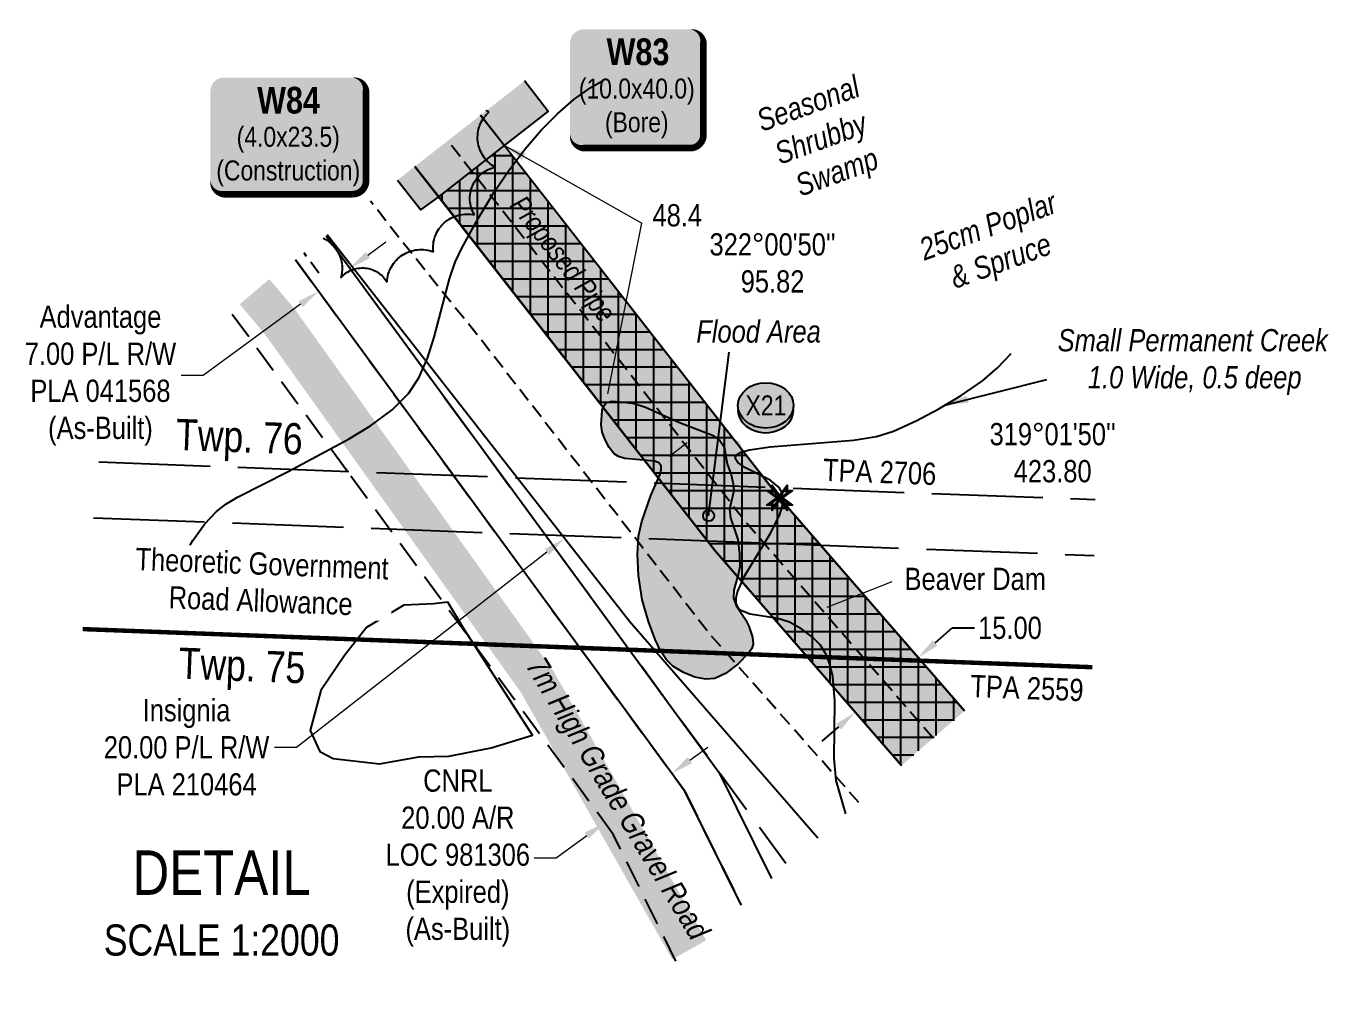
# Model space of a CAD drawing. Extents: x 333963 to 343562, y 6155611 to 6162191.
# Drawn here: x 342576 to 343162, y 6157746 to 6158177 of the extents above; entities that cross this region are included whole.
import ezdxf
from ezdxf.enums import TextEntityAlignment as Align

# ---------------------------------------------------------------- set-up
doc = ezdxf.new("R2010")
doc.units = 0
doc.header["$LTSCALE"] = 5
doc.header["$PDSIZE"] = 0.5
for name, pattern in [('0', [1, 1, 0]), ('CENTERLINEX3', [5, 2.5, -1, 0.5, -1]), ('foc-ACCESSROAD', [3.75, 2.5, -1.25]), ('foc-MONUMENT-BDYS', [6, 4, -2]), ('foc-TOPO', [1, 0.2, -0.8]), ('foc-UNSURVEYED', [12.5, 10, -2.5]), ('UG_PIPE', [1.875, 1.25, -0.625])]:
    doc.linetypes.add(name, pattern=pattern)
doc.layers.get('Defpoints').update_dxf_attribs({"color": 9})
for name, color, linetype in [('AS-PIPE-UG', 44, 'UG_PIPE'), ('AS-PIPE-UG-T', 44, 'Continuous'), ('AS-ROADS', 254, 'Continuous'), ('C-AR', 13, 'foc-ACCESSROAD'), ('D-TXT', 6, 'Continuous'), ('DETAIL-T', 7, 'Continuous'), ('F-RW', 190, 'Continuous'), ('Field_Wildlife_Point', 7, 'Continuous'), ('L-BD1', 253, 'Continuous'), ('L-MON', 1, 'Continuous'), ('L-MON-PLAN', 7, 'foc-MONUMENT-BDYS'), ('L-ROAD-T', 7, 'Continuous'), ('L-USEC', 7, 'foc-UNSURVEYED'), ('P-CROSSINGS', 250, 'Continuous'), ('P-PROPOSED', 10, 'Continuous'), ('P-PROPOSED-H', 21, 'Continuous'), ('P-TEMP-BLOCKS', 250, 'Continuous'), ('P-TEMP-BLUE', 146, 'Continuous'), ('P-TEMP-BLUE-BORE-H', 131, 'Continuous'), ('P-TEMP-NO CUT-H', 104, 'Continuous'), ('P-TXT', 4, 'Continuous'), ('P-WORKAREA', 113, 'Continuous'), ('P-WORKAREA-H', 111, 'Continuous'), ('T-BUSH', 110, '0'), ('T-BUSH-T', 110, 'Continuous'), ('T-CREEK', 160, 'Continuous'), ('T-GENERAL', 48, 'foc-TOPO'), ('T-WATER-H', 133, 'Continuous'), ('T-WATER-T', 170, 'Continuous'), ('WETLAND', 143, 'Continuous'), ('WETLAND-T', 146, 'Continuous')]:
    doc.layers.add(name, color=color, linetype=linetype)
doc.layers.add('AS-TRAPPER BOUNDARY', color=7, linetype='CENTERLINEX3', true_color=0xb85c00, transparency=0.6)
for name, color, linetype, lineweight in [('C-AR-T', 13, 'Continuous', 9), ('F-RW-T', 190, 'Continuous', 9), ('T-TEXT', 48, 'Continuous', 18), ('T-TIE-T', 201, 'Continuous', 18)]:
    doc.layers.add(name, color=color, linetype=linetype, lineweight=lineweight)
doc.layers.add('P-TEMP-BLUE-H', color=7, linetype='Continuous', true_color=0x99e6ff)
doc.styles.add('80', font='ARIALN.TTF', dxfattribs={"height": 10})
doc.styles.add('80CG', font='ARIALN.TTF', dxfattribs={"height": 10})
doc.styles.add('80L', font='ARIALN.TTF', dxfattribs={"height": 10})
doc.styles.add('80LS', font='ARIALNI.TTF', dxfattribs={"height": 10})
doc.styles.add('BOLD', font='ARIALNB.TTF')
doc.styles.add('Crossing', font='ARIALN.TTF', dxfattribs={"height": 10})
doc.styles.add('foc-LtypeFont', font='ARIALN.TTF', dxfattribs={"height": 7.35})
doc.linetypes.add('foc-TOPO-flowdirection-NOLINE', pattern='A,0,[">",foc-LtypeFont,S=0.3,R=0,X=0,Y=-0.945],-20,[">",foc-LtypeFont,S=0.3,R=0,X=0,Y=-0.945],0', length=20)
doc.dimstyles.new('Compass 5 000', dxfattribs={"dimscale": 5, "dimtxt": 9, "dimasz": 2, "dimexe": 0.2, "dimexo": 0.0625, "dimgap": 0.5, "dimtad": 0, "dimtih": 1, "dimtoh": 1, "dimzin": 0, "dimdsep": 46, "dimtxsty": '80CG', "dimcen": 0.1, "dimse1": 1, "dimse2": 1, "dimclrd": 256, "dimclrt": 256, "dimaunit": 1, "dimadec": 4, "dimazin": 0, "dimtfac": 0.06, "dimtofl": 0, "dimtmove": 0, "dimatfit": 1, "dimfxl": 0.2, "dimtolj": 1, "dimtzin": 0, "dimlwd": -1, "dimarcsym": 0})

# ---------------------------------------------------------------- blocks, each defined once
blk = doc.blocks.new('xing2')
h = blk.add_hatch(color=50)
h.dxf.hatch_style = 1
edge = h.paths.add_edge_path()
edge.add_ellipse((0, 0), major_axis=(-12.5, 0), ratio=0.816297, start_angle=0, end_angle=360)
h = blk.add_hatch(color=250)
h.dxf.hatch_style = 1
edge = h.paths.add_edge_path()
edge.add_ellipse((0, -2.05), major_axis=(-12.5, 0), ratio=0.816297, start_angle=0, end_angle=180)
edge.add_line((12.5, -2.05), (12.5, 0))
edge.add_ellipse((0, 0), major_axis=(-12.5, 0), ratio=0.816297, start_angle=0, end_angle=180, ccw=False)
edge.add_line((-12.5, 0), (-12.5, -2.05))
at = {"color": 250}
blk.add_ellipse((0, 0), major_axis=(-12.5, 0), ratio=0.816297, dxfattribs=at)
blk.add_ellipse((0, -2.05), major_axis=(-12.5, 0), ratio=0.816297, start_param=0, end_param=3.141593, dxfattribs=at)
at = {"color": 250, "style": 'Crossing'}
blk.add_attdef('CROSSING', text='', height=9, dxfattribs=at).set_placement((0.09, 0.02), align=Align.MIDDLE_CENTER)
at = {"color": 250, "style": 'Crossing', "flags": 1}
for tag, p in [('OWNER', (0.09, -12.49)), ('DESCRIPTION', (0.09, -25.77)), ('LOCATION', (0.09, -39.3)), ('DWG_REF', (0.09, -52.84))]:
    blk.add_attdef(tag, text='', height=9, dxfattribs=at).set_placement(p, align=Align.MIDDLE_CENTER)
blk = doc.blocks.new('TEMP')
h = blk.add_hatch(color=255)
h.dxf.hatch_style = 1
h.paths.add_polyline_path([(0, 0.25), (-0.67, 1.15), (-0.67, 0.67), (-1.15, 0.67), (-0.25, 0), (-1.15, -0.67), (-0.67, -0.67), (-0.67, -1.15), (0, -0.25), (0.67, -1.15), (0.67, -0.67), (1.15, -0.67), (0.25, 0), (1.15, 0.67), (0.67, 0.67), (0.67, 1.15)])
h.paths.add_polyline_path([(0.57, 0.85), (0.57, 0.57), (0.85, 0.57), (0.08, 0), (0.85, -0.57), (0.57, -0.57), (0.57, -0.85), (0, -0.08), (-0.57, -0.85), (-0.57, -0.57), (-0.85, -0.57), (-0.08, 0), (-0.85, 0.57), (-0.57, 0.57), (-0.57, 0.85), (0, 0.08)], flags=16)
h = blk.add_hatch(color=1)
h.dxf.hatch_style = 1
h.paths.add_polyline_path([(0, 0.08), (-0.57, 0.85), (-0.57, 0.57), (-0.85, 0.57), (-0.08, 0), (-0.85, -0.57), (-0.57, -0.57), (-0.57, -0.85), (0, -0.08), (0.57, -0.85), (0.57, -0.57), (0.85, -0.57), (0.08, 0), (0.85, 0.57), (0.57, 0.57), (0.57, 0.85)])
at = {"color": 1}
for p, q in [((-0.08, 0), (0.08, 0)), ((0, 0.08), (0, -0.08))]:
    blk.add_line(p, q, dxfattribs=at)
at = {"color": 255, "flags": 128}
blk.add_lwpolyline([(-0.25, 0), (-1.15, 0.67), (-0.67, 0.67), (-0.67, 1.15), (0, 0.25), (0.67, 1.15), (0.67, 0.67), (1.15, 0.67), (0.25, 0), (1.15, -0.67), (0.67, -0.67), (0.67, -1.15), (0, -0.25), (-0.67, -1.15), (-0.67, -0.67), (-1.15, -0.67)], close=True, dxfattribs=at)
at = {"color": 1, "flags": 128}
blk.add_lwpolyline([(-0.08, 0), (-0.85, 0.57), (-0.57, 0.57), (-0.57, 0.85), (0, 0.08), (0.57, 0.85), (0.57, 0.57), (0.85, 0.57), (0.08, 0), (0.85, -0.57), (0.57, -0.57), (0.57, -0.85), (0, -0.08), (-0.57, -0.85), (-0.57, -0.57), (-0.85, -0.57)], close=True, dxfattribs=at)
blk = doc.blocks.new('*D130')
at = {"layer": 'Defpoints', "color": 0, "transparency": 16777216}
for p in [(342721.85, 6158068.45), (342739.07, 6158044.95), (342724.95, 6158034.61)]:
    blk.add_point(p, dxfattribs=at)
at = {"layer": 'F-RW-T', "transparency": 16777216}
for p, q in [((342729.92, 6158074.36), (342737.98, 6158080.27)), ((342699.67, 6158052.2), (342655.87, 6158020.11)), ((342655.87, 6158020.11), (342645.87, 6158020.11))]:
    blk.add_line(p, q, dxfattribs=at)
for points in [[(342728.93, 6158075.7), (342730.9, 6158073.01), (342721.85, 6158068.45)], [(342698.68, 6158053.54), (342700.65, 6158050.85), (342707.74, 6158058.11)]]:
    blk.add_solid(points, dxfattribs=at)
at = {"layer": 'F-RW-T', "transparency": 16777216, "insert": (342609.63, 6158020.11), "char_height": 10, "attachment_point": 5, "style": '80CG'}
blk.add_mtext('\\A1;Advantage\\P7.00 P/L R/W\\PPLA 041568\\P(As-Built)', dxfattribs=at)
blk = doc.blocks.new('*D131')
at = {"layer": 'C-AR-T', "transparency": 16777216}
for p, q in [((342874.78, 6157847.02), (342882.85, 6157852.93)), ((342828.4, 6157813.04), (342814.72, 6157803.02)), ((342814.72, 6157803.02), (342804.72, 6157803.02))]:
    blk.add_line(p, q, dxfattribs=at)
for points in [[(342873.8, 6157848.36), (342875.77, 6157845.67), (342866.71, 6157841.11)], [(342827.41, 6157814.38), (342829.38, 6157811.69), (342836.46, 6157818.95)]]:
    blk.add_solid(points, dxfattribs=at)
at = {"layer": 'Defpoints', "color": 0, "transparency": 16777216}
for p in [(342853.99, 6157858.47), (342866.71, 6157841.11), (342823.74, 6157836.31)]:
    blk.add_point(p, dxfattribs=at)
at = {"layer": 'C-AR-T', "transparency": 16777216, "insert": (342770.42, 6157803.02), "char_height": 10, "attachment_point": 5, "style": '80CG'}
blk.add_mtext('\\A1;CNRL\\P20.00 A/R\\PLOC 981306\\P(Expired)\\P(As-Built)', dxfattribs=at)
blk = doc.blocks.new('*D132')
at = {"layer": 'Defpoints', "color": 0, "transparency": 16777216}
for p in [(342973.89, 6157897.51), (342945.57, 6157872.93), (342949.28, 6157868.66)]:
    blk.add_point(p, dxfattribs=at)
at = {"layer": 'P-TXT', "transparency": 16777216}
for p, q in [((342985.14, 6157899.8), (342992.91, 6157906.54)), ((342992.91, 6157906.54), (343002.91, 6157906.54)), ((342941.73, 6157862.1), (342934.18, 6157855.54))]:
    blk.add_line(p, q, dxfattribs=at)
for points in [[(342984.05, 6157901.06), (342986.24, 6157898.54), (342977.59, 6157893.24)], [(342940.64, 6157863.36), (342942.82, 6157860.84), (342949.28, 6157868.66)]]:
    blk.add_solid(points, dxfattribs=at)
at = {"layer": 'P-TXT', "transparency": 16777216, "insert": (343018.85, 6157906.54), "char_height": 10, "attachment_point": 5, "style": '80CG', "bg_fill": 3, "box_fill_scale": 1.1, "bg_fill_color": 256, "bg_fill_true_color": 13158600, "bg_fill_transparency": 0}
blk.add_mtext('\\A1;15.00', dxfattribs=at)
blk = doc.blocks.new('*D133')
at = {"layer": 'Defpoints', "color": 0, "transparency": 16777216}
for p in [(342831.29, 6158011.63), (342791.87, 6157980.84), (342857.81, 6157977.67)]:
    blk.add_point(p, dxfattribs=at)
at = {"layer": 'F-RW-T', "transparency": 16777216}
for p, q in [((342865.69, 6157983.82), (342873.57, 6157989.98)), ((342810.51, 6157940.73), (342697.9, 6157852.79)), ((342697.9, 6157852.79), (342687.9, 6157852.79))]:
    blk.add_line(p, q, dxfattribs=at)
for points in [[(342864.67, 6157985.13), (342866.72, 6157982.51), (342857.81, 6157977.67)], [(342809.48, 6157942.04), (342811.53, 6157939.41), (342818.39, 6157946.88)]]:
    blk.add_solid(points, dxfattribs=at)
at = {"layer": 'F-RW-T', "transparency": 16777216, "insert": (342648.36, 6157852.79), "char_height": 10, "attachment_point": 5, "style": '80CG'}
blk.add_mtext('\\A1;Insignia\\P20.00 P/L R/W\\PPLA 210464', dxfattribs=at)
blk = doc.blocks.new('*U83')
at = {"true_color": 0x99e6ff}
h = blk.add_hatch(color=141, dxfattribs=at)
edge = h.paths.add_edge_path()
edge.add_line((-24, -34.95), (24, -34.95))
edge.add_arc((24, -28.95), 6, 270, 360)
edge.add_line((30, -28.95), (30, 12.5))
edge.add_arc((24, 12.5), 6, 0, 90)
edge.add_line((24, 18.5), (-24, 18.5))
edge.add_arc((-24, 12.5), 6, 90, 180)
edge.add_line((-30, 12.5), (-30, -28.95))
edge.add_arc((-24, -28.95), 6, 180, 270)
at = {"color": 250, "flags": 128}
blk.add_lwpolyline([(-24, -34.95, 3, 3, 0), (24, -34.95, 3, 3, 0.414214), (30, -28.95, 3, 3, 0), (30, 12.5, 3, 0, 0.414214), (24, 18.5, 0, 0, 0), (-24, 18.5, 0, 0, 0.414214), (-30, 12.5, 0, 0, 0), (-30, -28.95, 0, 3, 0.414214)], format="xyseb", close=True, dxfattribs=at)
at = {"flags": 128}
blk.add_lwpolyline([(-24.24, -18.7, 0, 7.5, 0), (0, 0, 0, 0, 0)], format="xyseb", dxfattribs=at)
at = {"color": 250}
for tag, p, height, style in [('TEMP_AREA_W1_001', (-9.21, 2.24), 12, 'BOLD'), ('ENTER_TEXT_001', (-30.66, -12.62), 9, '80')]:
    blk.add_attdef(tag, p, '', height=height, dxfattribs=dict(at, style=style))
blk = doc.blocks.new('*U134')
h = blk.add_hatch(color=111)
edge = h.paths.add_edge_path()
edge.add_line((-29, -33.96), (29, -33.96))
edge.add_arc((29, -27.96), 6, 270, 360)
edge.add_line((35, -27.96), (35, 12.5))
edge.add_arc((29, 12.5), 6, 0, 90)
edge.add_line((29, 18.5), (-29, 18.5))
edge.add_arc((-29, 12.5), 6, 90, 180)
edge.add_line((-35, 12.5), (-35, -27.96))
edge.add_arc((-29, -27.96), 6, 180, 270)
at = {"color": 250, "flags": 128}
blk.add_lwpolyline([(-29, -33.96, 3, 3, 0), (29, -33.96, 3, 3, 0.414214), (35, -27.96, 3, 3, 0), (35, 12.5, 3, 0, 0.414214), (29, 18.5, 0, 0, 0), (-29, 18.5, 0, 0, 0.414214), (-35, 12.5, 0, 0, 0), (-35, -27.96, 0, 3, 0.414214)], format="xyseb", close=True, dxfattribs=at)
at = {"flags": 128}
blk.add_lwpolyline([(3.27, -8.29, 0, 7.5, 0), (0, 0, 0, 0, 0)], format="xyseb", dxfattribs=at)
at = {"color": 250}
for tag, p, height, style in [('TEMP_AREA_W1_001', (-9.21, 2.24), 12, 'BOLD'), ('ENTER_TEXT_001', (-30.66, -12.62), 9, '80')]:
    blk.add_attdef(tag, p, '', height=height, dxfattribs=dict(at, style=style))

msp = doc.modelspace()

# ---------------------------------------------------------------- hatches: boundary and pattern name
at = {"layer": 'P-PROPOSED-H'}
h = msp.add_hatch(color=256, dxfattribs=at)
h.dxf.hatch_style = 1
h.paths.add_polyline_path([(342970.099, 6157844.68), (342998.414, 6157869.263), (342915.18, 6157965.117), (342780.687, 6158137.345), (342751.137, 6158114.27), (342886.23, 6157941.272)])
at = {"layer": 'P-TEMP-BLUE-BORE-H'}
h = msp.add_hatch(color=256, dxfattribs=at)
h.dxf.hatch_style = 1
h.paths.add_polyline_path([(342970.103, 6157844.683), (342998.414, 6157869.263), (342915.18, 6157965.117), (342791.38, 6158123.652), (342761.83, 6158100.577), (342886.23, 6157941.272)])
at = {"layer": 'P-TEMP-BLUE-H'}
h = msp.add_hatch(color=256, dxfattribs=at)
h.dxf.hatch_style = 1
h.paths.add_polyline_path([(342800.388, 6158152.729), (342780.687, 6158137.345), (342791.38, 6158123.652), (342811.08, 6158139.036)])
at = {"layer": 'P-TEMP-NO CUT-H', "ltscale": 2}
h = msp.add_hatch(dxfattribs=at)
h.set_pattern_fill('ANSI37', color=256, scale=2.499508, angle=45)
h.set_pattern_definition([(90, (65.851, 1213.123), (-7.935936789, 1e-15), []), (180, (65.851, 1213.123), (-1e-15, -7.935936789), [])])
h.paths.add_polyline_path([(342970.103, 6157844.683), (342998.414, 6157869.263), (342915.18, 6157965.117), (342791.38, 6158123.652), (342761.83, 6158100.577), (342886.23, 6157941.272)])
at = {"layer": 'P-WORKAREA-H'}
h = msp.add_hatch(color=256, dxfattribs=at)
h.dxf.hatch_style = 1
h.paths.add_polyline_path([(342751.137, 6158114.27), (342743.257, 6158108.116), (342753.777, 6158094.645), (342761.83, 6158100.577)])
at = {"layer": 'T-WATER-H'}
h = msp.add_hatch(color=256, dxfattribs=at)
h.dxf.hatch_style = 1
h.paths.add_polyline_path([(342890.219, 6157988.014), (342891.541, 6157980.347), (342893.333, 6157975.445), (342894.342, 6157971.389), (342894.639, 6157968.328), (342892.677, 6157960.015), (342893.17, 6157956.175), (342896.373, 6157946.362), (342897.177, 6157939.841), (342897.272, 6157934.28), (342896.758, 6157931.15), (342894.541, 6157923.623), (342894.384, 6157919.887), (342895.599, 6157916.637), (342899.928, 6157910.3), (342901.348, 6157907.428), (342903.01, 6157902.355), (342903.236, 6157899.227), (342902.636, 6157897.319), (342901.367, 6157895.29), (342896.34, 6157890.222), (342890.91, 6157886.029), (342886.066, 6157883.872), (342881.938, 6157883.565), (342877.104, 6157884.461), (342871.902, 6157886.51), (342867.194, 6157889.382), (342864.251, 6157892.264), (342861.585, 6157896.298), (342859.175, 6157901.405), (342856.159, 6157909.428), (342853.375, 6157919.19), (342851.707, 6157930.214), (342851.213, 6157939.812), (342851.75, 6157947.828), (342853.275, 6157954.458), (342857.276, 6157966.15), (342861.398, 6157975.708), (342861.926, 6157977.858), (342861.844, 6157979.491), (342860.929, 6157980.801), (342859, 6157981.65), (342845.568, 6157982.827), (342842.704, 6157983.651), (342840.773, 6157984.937), (342838.524, 6157987.768), (342836.642, 6157991.186), (342835.392, 6157994.704), (342834.893, 6157997.977), (342835.413, 6158004.552), (342836.217, 6158006.682), (342837.357, 6158007.955), (342839.834, 6158008.549), (342845.056, 6158008.177), (342849.756, 6158007.505), (342854.87, 6158005.972), (342870.088, 6157998.992), (342884.951, 6157993.288), (342888.279, 6157990.883)])

# ---------------------------------------------------------------- linework, layer by layer
at = {"layer": 'AS-PIPE-UG', "flags": 128}
for points in [[(342984.258, 6157856.973), (342900.705, 6157953.194), (342765.912, 6158125.807)], [(342950.85, 6157827.968), (342883.882, 6157903.648), (342883.875, 6157903.636), (342779.109, 6158038.524), (342779.077, 6158038.534), (342744.192, 6158081.883), (342744.072, 6158081.996), (342731.15, 6158098.662)], [(342707.938, 6158066.185), (342701.255, 6158075.317)]]:
    msp.add_lwpolyline(points, dxfattribs=at)
at = {"layer": 'AS-ROADS', "const_width": 17.497, "flags": 128}
msp.add_lwpolyline([(342678.938, 6158057.89), (342690.194, 6158044.569), (342806.243, 6157882.155), (342874.539, 6157761.714)], dxfattribs=at)
at = {"layer": 'AS-TRAPPER BOUNDARY', "const_width": 2, "flags": 128}
msp.add_lwpolyline([(342601.622, 6157906.044), (343055.886, 6157888.893)], dxfattribs=at)
at = {"layer": 'C-AR'}
for points in [[(342697.358, 6158072.274), (342768.451, 6157975.235), (342872.576, 6157833.108), (342897.847, 6157781.95)], [(342868.581, 6157756.541), (342840.431, 6157813.526), (342720.651, 6157977.04), (342667.794, 6158049.187)]]:
    msp.add_lwpolyline(points, dxfattribs=at)
at = {"layer": 'F-RW'}
for points in [[(342751.137, 6158114.27), (342886.23, 6157941.272), (342970.099, 6157844.68)], [(342711.155, 6158083.048), (342790.757, 6157974.393), (342840.173, 6157906.942), (342887.9, 6157841.587), (342911.503, 6157793.807)], [(342932.347, 6157811.903), (342847.631, 6157909.478), (342711.686, 6158083.462)], [(342872.576, 6157833.108), (342828.945, 6157892.663), (342697.358, 6158072.274)], [(342897.847, 6157781.95), (342872.576, 6157833.108)]]:
    msp.add_lwpolyline(points, dxfattribs=at)
at = {"layer": 'Field_Wildlife_Point'}
msp.add_point((342896.37, 6157981.011), dxfattribs=at)
at = {"layer": 'L-MON-PLAN', "flags": 128}
msp.add_lwpolyline([(342711.155, 6158083.048), (342918.566, 6157799.938)], dxfattribs=at)
at = {"layer": 'L-USEC'}
for p, q in [((342608.955, 6157981.257), (343057.127, 6157964.336)), ((342606.51, 6157956.178), (343056.713, 6157939.181)), ((342601.622, 6157906.045), (343055.886, 6157888.894))]:
    msp.add_line(p, q, dxfattribs=at)
at = {"layer": 'P-PROPOSED', "flags": 128}
for points in [[(342998.414, 6157869.263), (342915.18, 6157965.117), (342780.687, 6158137.345)], [(342751.137, 6158114.27), (342886.23, 6157941.272), (342970.099, 6157844.68)]]:
    msp.add_lwpolyline(points, dxfattribs=at)
at = {"layer": 'P-TEMP-BLUE', "flags": 128}
msp.add_lwpolyline([(342780.687, 6158137.345), (342791.38, 6158123.652), (342811.08, 6158139.036), (342800.388, 6158152.729)], dxfattribs=at)
at = {"layer": 'P-TEMP-BLUE-BORE-H', "flags": 128}
msp.add_lwpolyline([(342970.103, 6157844.683), (342886.23, 6157941.272), (342761.83, 6158100.577), (342791.38, 6158123.652), (342915.18, 6157965.117), (342998.414, 6157869.263)], dxfattribs=at)
at = {"layer": 'P-WORKAREA', "flags": 128}
msp.add_lwpolyline([(342743.257, 6158108.116), (342753.777, 6158094.645), (342761.83, 6158100.577), (342751.137, 6158114.27)], dxfattribs=at)
at = {"layer": 'T-BUSH', "flags": 128}
msp.add_lwpolyline([(342709.788, 6158081.98, -0.3631039), (342717.793, 6158064.114, -0.5205671), (342738.597, 6158062.1, -0.5205671), (342759.403, 6158075.778, -0.5205671), (342777.937, 6158092.426, -0.5205671), (342787.331, 6158113.894, -0.5205671), (342784.436, 6158138.721, -0.0221873), (342783.249, 6158139.345)], format="xyb", dxfattribs=at)
at = {"layer": 'T-CREEK', "flags": 128}
msp.add_lwpolyline([(342944.992, 6157822.882), (342940.701, 6157837.868), (342939.743, 6157847.812), (342939.974, 6157873.586), (342939.098, 6157884.67), (342937.822, 6157890.238), (342935.937, 6157894.981), (342933.403, 6157898.995), (342930.191, 6157902.323), (342925.199, 6157905.997), (342919.701, 6157909.115), (342914.392, 6157910.799), (342901.881, 6157912.734), (342897.798, 6157914.401), (342896.386, 6157915.854), (342895.655, 6157917.736), (342895.598, 6157920.064), (342896.215, 6157922.872), (342899.513, 6157930.151), (342910.99, 6157948.952), (342915.103, 6157957.12), (342916.404, 6157961.133), (342916.827, 6157964.539), (342916.379, 6157967.396), (342915.055, 6157969.731), (342910.901, 6157973.001), (342899.524, 6157978.825), (342896.37, 6157981.011), (342895.231, 6157982.872), (342895.707, 6157984.429), (342897.803, 6157985.709), (342901.579, 6157986.751), (342911.01, 6157987.989), (342948.392, 6157991.008), (342958.768, 6157992.778), (342966.37, 6157995.083), (342976.655, 6157999.712), (342986.882, 6158005.097), (342996.901, 6158011.159), (343006.547, 6158017.798), (343013.307, 6158023.674), (343019.354, 6158029.99)], dxfattribs=at)
at = {"layer": 'T-CREEK', "linetype": 'foc-TOPO-flowdirection-NOLINE', "flags": 128}
msp.add_lwpolyline([(342944.992, 6157822.882), (342940.701, 6157837.868), (342939.743, 6157847.812), (342939.974, 6157873.586), (342939.098, 6157884.67), (342937.822, 6157890.238), (342935.937, 6157894.981), (342933.403, 6157898.995), (342930.191, 6157902.323), (342925.199, 6157905.997), (342919.701, 6157909.115), (342914.392, 6157910.799), (342901.881, 6157912.734), (342897.798, 6157914.401), (342896.386, 6157915.854), (342895.655, 6157917.736), (342895.598, 6157920.064), (342896.215, 6157922.872), (342899.513, 6157930.151), (342910.99, 6157948.952), (342915.103, 6157957.12), (342916.404, 6157961.133), (342916.827, 6157964.539), (342916.379, 6157967.396), (342915.055, 6157969.731), (342910.901, 6157973.001), (342899.524, 6157978.825), (342896.37, 6157981.011), (342895.231, 6157982.872), (342895.707, 6157984.429), (342897.803, 6157985.709), (342901.579, 6157986.751), (342911.01, 6157987.989), (342948.392, 6157991.008), (342958.768, 6157992.778), (342966.37, 6157995.083), (342976.655, 6157999.712), (342986.882, 6158005.097), (342996.901, 6158011.159), (343006.547, 6158017.798), (343013.307, 6158023.674), (343019.354, 6158029.99)], dxfattribs=at)
at = {"layer": 'T-CREEK', "flags": 128}
msp.add_lwpolyline([(342890.219, 6157988.014), (342891.541, 6157980.347), (342893.333, 6157975.445), (342894.342, 6157971.389), (342894.639, 6157968.328), (342892.677, 6157960.015), (342893.17, 6157956.175), (342896.373, 6157946.362), (342897.177, 6157939.841), (342897.272, 6157934.28), (342896.758, 6157931.15), (342894.541, 6157923.623), (342894.384, 6157919.887), (342895.599, 6157916.637), (342899.928, 6157910.3), (342901.348, 6157907.428), (342903.01, 6157902.355), (342903.236, 6157899.227), (342902.636, 6157897.319), (342901.367, 6157895.29), (342896.34, 6157890.222), (342890.91, 6157886.029), (342886.066, 6157883.872), (342881.938, 6157883.565), (342877.104, 6157884.461), (342871.902, 6157886.51), (342867.194, 6157889.382), (342864.251, 6157892.264), (342861.585, 6157896.298), (342859.175, 6157901.405), (342856.159, 6157909.428), (342853.375, 6157919.19), (342851.707, 6157930.214), (342851.213, 6157939.812), (342851.75, 6157947.828), (342853.275, 6157954.458), (342857.276, 6157966.15), (342861.398, 6157975.708), (342861.926, 6157977.858), (342861.844, 6157979.491), (342860.929, 6157980.801), (342859, 6157981.65), (342845.568, 6157982.827), (342842.704, 6157983.651), (342840.773, 6157984.937), (342838.524, 6157987.768), (342836.642, 6157991.186), (342835.392, 6157994.704), (342834.893, 6157997.977), (342835.413, 6158004.552), (342836.217, 6158006.682), (342837.357, 6158007.955), (342839.834, 6158008.549), (342845.056, 6158008.177), (342849.756, 6158007.505), (342854.87, 6158005.972), (342870.088, 6157998.992), (342884.951, 6157993.288), (342888.279, 6157990.883), (342890.219, 6157988.014)], close=True, dxfattribs=at)
at = {"layer": 'T-GENERAL', "linetype": 'Continuous', "const_width": 4.999, "flags": 128}
msp.add_lwpolyline([(342946.294, 6157906.327), (342929.274, 6157923.634), (342908.397, 6157933.834), (342903.576, 6157963.18), (342895.184, 6157988.648), (342873.969, 6157998.569), (342858.907, 6158009.384), (342837.947, 6158011.849)], dxfattribs=at)
at = {"layer": 'WETLAND'}
msp.add_lwpolyline([(342647.684, 6157939.866), (342651.149, 6157945.857), (342656.383, 6157953.209), (342661.851, 6157958.96), (342666.061, 6157962.247), (342671.213, 6157965.426), (342694.109, 6157976.955), (342721.202, 6157991.555), (342731.183, 6157997.497), (342740.874, 6158004.664), (342748.227, 6158012.116), (342752.903, 6158019.143), (342756.804, 6158027.91), (342759.782, 6158037.376), (342766.632, 6158063.692), (342769.279, 6158071.188), (342772.227, 6158077.535), (342779.601, 6158090.816), (342786.67, 6158102.464), (342793.689, 6158112.902), (342800.735, 6158122.238), (342807.918, 6158130.606), (342815.22, 6158137.972), (342822.665, 6158144.362), (342830.269, 6158149.787), (342835.229, 6158152.594), (342835.77, 6158152.835)], dxfattribs=at)
msp.add_lwpolyline([(342735.114, 6157845.439), (342752.893, 6157848.579), (342766.324, 6157848.888), (342785.418, 6157852.626), (342803.951, 6157858.346), (342773.466, 6157905.685), (342765.962, 6157918.17), (342759.594, 6157917.379), (342746.155, 6157916.805), (342729.351, 6157906.826), (342719.419, 6157894.204), (342708.761, 6157878.417), (342703.922, 6157860.443), (342708.36, 6157851.018), (342714.336, 6157847.794), (342735.114, 6157845.439)], close=True, dxfattribs=at)

# ---------------------------------------------------------------- block references
at = {"layer": 'L-MON', "xscale": 4.999015300000008, "yscale": 4.999015300000008, "zscale": 12.50000000000013}
msp.add_blockref('TEMP', (342915.18, 6157965.117), dxfattribs=at)
at = {"layer": 'P-CROSSINGS', "xscale": 0.99980306, "yscale": 0.99980306, "zscale": 0.99980306}
msp.add_blockref('xing2', (342908.961, 6158006.683), dxfattribs=at).add_auto_attribs({'CROSSING': 'X21'})
at = {"layer": 'P-TEMP-BLOCKS'}
ref = msp.add_blockref('*U83', (342850.933, 6158157.423), dxfattribs=dict(at, xscale=0.99980306, yscale=0.99980306, zscale=0.99980306))
ref.add_attrib('TEMP_AREA_W1_001', 'W83', (342837.348, 6158159.851), dxfattribs={"layer": '0', "color": 250, "height": 11.9976, "style": 'BOLD'})
ref.add_attrib('ENTER_TEXT_001', '(10.0x40.0)', (342824.862, 6158144.802), dxfattribs={"layer": '0', "color": 250, "height": 8.99823, "style": '80'})
ref.add_attrib('ENTER_TEXT_002', '(Bore)', (342836.619, 6158129.651), dxfattribs={"layer": '0', "color": 250, "height": 8.9982, "style": '80'})
ref = msp.add_blockref('*U134', (342694.121, 6158135.718), dxfattribs=dict(at, xscale=0.99980306, yscale=0.99980306, zscale=0.99980306))
ref.add_attrib('TEMP_AREA_W1_001', 'W84', (342680.131, 6158138.064), dxfattribs={"layer": '0', "color": 250, "height": 11.9976, "style": 'BOLD'})
ref.add_attrib('ENTER_TEXT_001', '(4.0x23.5)', (342670.917, 6158123.097), dxfattribs={"layer": '0', "color": 250, "height": 8.9982, "style": '80'})
ref.add_attrib('ENTER_TEXT_002', '(Construction)', (342661.759, 6158107.94), dxfattribs={"layer": '0', "color": 250, "height": 8.99823, "style": '80'})

# ---------------------------------------------------------------- texts
at = {"layer": 'AS-PIPE-UG-T', "insert": (342795.71, 6158108.346), "char_height": 8.99823, "attachment_point": 1, "rotation": 307.9861, "style": '80L'}
msp.add_mtext_dynamic_manual_height_columns('\\pi7.92097;{\\fArial Narrow|b0|i1|c0|p34;Proposed Pipe}', width=82.76396, gutter_width=44.991, heights=[0], dxfattribs=at)
at = {"layer": 'AS-TRAPPER BOUNDARY', "char_height": 10, "attachment_point": 1, "rotation": 357.837956, "style": '80L'}
for s, insert in [('TPA 2706', (342934.974, 6157982.748)), ('TPA 2559', (343001.229, 6157885.484))]:
    msp.add_mtext_dynamic_manual_height_columns(s, width=50.56071, gutter_width=49.99, heights=[0], dxfattribs=dict(at, insert=insert))
at = {"layer": 'D-TXT', "color": 3, "style": '80L'}
msp.add_text('Twp. 76', height=13.9973, rotation=357.83784, dxfattribs=at).set_placement((342643.383, 6157986.718))
at = {"layer": 'D-TXT', "color": 3, "insert": (342645.101, 6157897.754), "char_height": 13.9973, "attachment_point": 1, "rotation": 357.83784, "style": '80L'}
msp.add_mtext_dynamic_manual_height_columns('Twp. 75', width=56.51086, gutter_width=47.491, heights=[0], dxfattribs=at)
at = {"layer": 'DETAIL-T', "color": 3, "insert": (342664.141, 6157782.686), "char_height": 19.99606, "width": 223.81394, "attachment_point": 5, "style": '80CG'}
msp.add_mtext('DETAIL\\P{\\H0.7x;SCALE 1:2000}', dxfattribs=at)
at = {"layer": 'L-BD1', "char_height": 9.99803, "attachment_point": 2, "style": '80L'}
for s, insert, width in [("322°00'50'' 95.82", (342912.037, 6158084.165), 44.97175), ("319°01'50'' 423.80", (343038.063, 6157998.78), 48.55965)]:
    msp.add_mtext(s, dxfattribs=dict(at, insert=insert, width=width))
at = {"layer": 'T-BUSH-T', "insert": (343007.229, 6158092.23), "char_height": 9.99803, "width": 112.11168, "attachment_point": 2, "rotation": 20, "style": '80LS'}
msp.add_mtext('25cm Poplar \\P& Spruce', dxfattribs=at)
at = {"layer": 'T-TEXT', "insert": (342971.41, 6157933.639), "char_height": 9.998, "attachment_point": 1, "style": '80L'}
msp.add_mtext_dynamic_manual_height_columns('Beaver Dam', width=63.01392, gutter_width=49.99, heights=[0], dxfattribs=at)
at = {"layer": 'T-TEXT', "insert": (342809.323, 6157894.593), "char_height": 9.99803, "attachment_point": 1, "rotation": 301.132023, "style": '80L'}
msp.add_mtext_dynamic_manual_height_columns('{\\fArial Narrow|b0|i1|c0|p34;7m High Grade Gravel Road}', width=145.80798, gutter_width=49.99, heights=[0], dxfattribs=at)
at = {"layer": 'T-TIE-T', "insert": (342858.003, 6158097.285), "char_height": 9.998, "attachment_point": 1, "style": '80L'}
msp.add_mtext_dynamic_manual_height_columns('48.4', width=21.91697, gutter_width=49.99, heights=[0], dxfattribs=at)
at = {"layer": 'T-WATER-T', "char_height": 9.99803, "attachment_point": 1, "style": '80L'}
for s, width, insert in [('{\\fArial Narrow|b0|i1|c0|p34;Flood Area}', 55.90754, (342877.716, 6158044.975)), ('\\pi0.45237;{\\fArial Narrow|b0|i1|c0|p34;Small Permanent Creek\\P\\pi14.03087;1.0 Wide, 0.5 deep}', 122.28601, (343039.864, 6158041.045))]:
    msp.add_mtext_dynamic_manual_height_columns(s, width=width, gutter_width=49.99, heights=[0], dxfattribs=dict(at, insert=insert))
at = {"layer": 'WETLAND-T', "insert": (342926.281, 6158147.331), "char_height": 10, "width": 49.29503, "attachment_point": 2, "rotation": 20, "style": '80LS'}
msp.add_mtext('\\pt40;Seasonal\\PShrubby\\P Swamp', dxfattribs=at)

# ---------------------------------------------------------------- dimensions: what is measured, and where the dimension line sits
at = {"layer": 'C-AR-T'}
dim = msp.add_linear_dim(base=(342866.714, 6157841.109), p1=(342823.742, 6157836.309), p2=(342853.993, 6157858.472), angle=36.227189, text='CNRL\\P20.00 A/R\\PLOC 981306\\P(Expired)\\P(As-Built)', dimstyle='Compass 5 000', dxfattribs=at)
dim.commit()
dim.dimension.update_dxf_attribs({"geometry": '*D131', "text_midpoint": (342770.421, 6157803.019), "dimtype": 161})
at = {"layer": 'F-RW-T'}
dim = msp.add_linear_dim(base=(342721.85, 6158068.449), p1=(342724.953, 6158034.608), p2=(342739.067, 6158044.948), angle=36.227189, text='Advantage\\P7.00 P/L R/W\\PPLA 041568\\P(As-Built)', dimstyle='Compass 5 000', dxfattribs=at)
dim.commit()
dim.dimension.update_dxf_attribs({"geometry": '*D130', "text_midpoint": (342609.626, 6158020.115), "dimtype": 161})

# ---------------------------------------------------------------- leaders
at = {"layer": 'T-TIE-T'}
for points in [[(342791.38, 6158123.652), (342853.146, 6158088.784)], [(342837.947, 6158011.849), (342853.146, 6158088.784)]]:
    msp.add_leader(points, dimstyle='Compass 5 000', dxfattribs=at)
at = {"layer": 'T-WATER-T'}
msp.add_leader([(342883.232, 6157957.046), (342892.471, 6158030.634)], dimstyle='Compass 5 000', override={"dimasz": 1, "dimldrblk": 'DotBlank'}, dxfattribs=at)
msp.add_leader([(342990.087, 6158007.036), (343035.403, 6158018.344)], dimstyle='Compass 5 000', dxfattribs=at)

# ---------------------------------------------------------------- next in the draw order: texts
at = {"layer": 'L-ROAD-T', "insert": (342682.538, 6157940.495), "char_height": 9.99806, "width": 113.99329, "attachment_point": 2, "rotation": 357.83784, "style": '80L', "bg_fill": 3, "box_fill_scale": 1.2, "bg_fill_color": 256, "bg_fill_transparency": 0}
msp.add_mtext('Theoretic Government \\PRoad Allowance', dxfattribs=at)

# ---------------------------------------------------------------- next in the draw order: dimensions: what is measured, and where the dimension line sits
at = {"layer": 'P-TXT'}
dim = msp.add_linear_dim(base=(342949.28, 6157868.657), p1=(342973.887, 6157897.509), p2=(342945.574, 6157872.926), angle=220.96708, text='15.00', dimstyle='Compass 5 000', override={"dimtfill": 1}, dxfattribs=at)
dim.commit()
dim.dimension.update_dxf_attribs({"geometry": '*D132', "text_midpoint": (343018.847, 6157906.539), "dimtype": 161})

# ---------------------------------------------------------------- next in the draw order: dimensions: what is measured, and where the dimension line sits
at = {"layer": 'F-RW-T'}
dim = msp.add_linear_dim(base=(342857.81, 6157977.667), p1=(342791.87, 6157980.842), p2=(342831.291, 6158011.626), angle=37.9861, text='Insignia\\P20.00 P/L R/W\\PPLA 210464', dimstyle='Compass 5 000', dxfattribs=at)
dim.commit()
dim.dimension.update_dxf_attribs({"geometry": '*D133', "text_midpoint": (342648.36, 6157852.791), "dimtype": 161})

# ---------------------------------------------------------------- next in the draw order: leaders
at = {"layer": 'T-TEXT'}
msp.add_leader([(342936.595, 6157915.876), (342965.771, 6157927.457)], dimstyle='Compass 5 000', dxfattribs=at)

doc.saveas('drawing.dxf')
